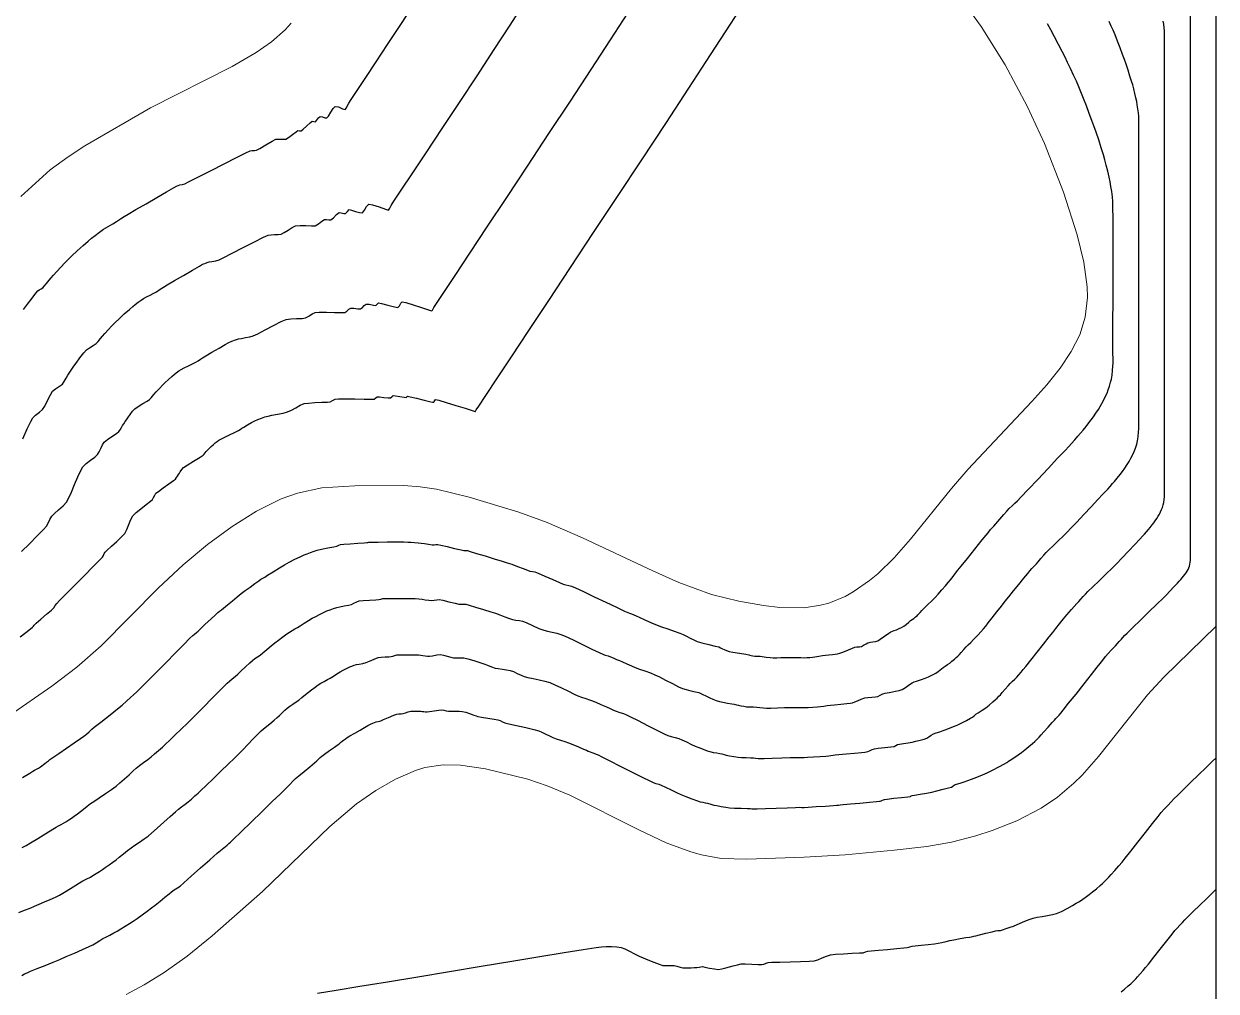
# Model space of a CAD drawing. Extents: x 27 to 849, y 0 to 853.
# Drawn here: x 757.8 to 848.9, y 573 to 647 of the extents above; entities that cross this region are included whole.
import ezdxf

# ---------------------------------------------------------------- set-up
doc = ezdxf.new("R2010")
doc.units = 0
doc.header["$LTSCALE"] = 2
for name, color, linetype in [('ARQ - PORTAS E ESQUADRIAS 1-50', 2, 'Continuous'), ('Curva 1 m', 5, 'Continuous'), ('Curva Mestra', 1, 'Continuous')]:
    doc.layers.add(name, color=color, linetype=linetype)

msp = doc.modelspace()

# ---------------------------------------------------------------- linework, layer by layer
at = {"extrusion": (-0.049704, 0.050571, 0.997483), "elevation": -45.882}
msp.add_lwpolyline([(-371.684, 250.552), (-374.359, -58.63), (-849.748, -54.517), (-847.073, 254.665)], close=True, dxfattribs=at)
at = {"layer": 'ARQ - PORTAS E ESQUADRIAS 1-50', "elevation": 45}
msp.add_lwpolyline([(848.941, 852.522), (26.505, 852.522), (26.505, 7.377), (848.941, 7.377)], close=True, dxfattribs=at)
at = {"layer": 'Curva 1 m', "linetype": 'Continuous', "lineweight": -3}
for points, elevation in [([(757.486, 600.111), (757.92, 600.442), (758.282, 600.719), (758.441, 600.842), (758.503, 600.923), (758.564, 601.004), (758.722, 601.142), (759.082, 601.453), (759.514, 601.826), (759.885, 602.151), (760.067, 602.317), (760.178, 602.49), (760.287, 602.665), (760.498, 602.884), (760.998, 603.388), (761.671, 604.065), (762.402, 604.799), (763.075, 605.477), (763.575, 605.983), (763.787, 606.204), (763.853, 606.325), (763.919, 606.471), (763.986, 606.591), (764.146, 606.743), (764.478, 607.037), (764.879, 607.396), (765.249, 607.744), (765.486, 608.004), (765.647, 608.307), (765.795, 608.688), (765.946, 609.066), (766.111, 609.364), (766.349, 609.602), (766.716, 609.904), (767.113, 610.213), (767.444, 610.468), (767.611, 610.609), (767.696, 610.755), (767.779, 610.934), (767.867, 611.079), (768.054, 611.228), (768.423, 611.496), (768.848, 611.798), (769.205, 612.051), (769.367, 612.171), (769.441, 612.283), (769.509, 612.4), (769.584, 612.512), (769.66, 612.623), (769.735, 612.732), (769.858, 612.903), (769.978, 613.043), (770.25, 613.225), (770.752, 613.537), (771.242, 613.838), (771.478, 613.986), (771.561, 614.081), (771.641, 614.181), (771.72, 614.269), (771.848, 614.408), (771.964, 614.53), (772.105, 614.662), (772.285, 614.824), (772.412, 614.935), (772.545, 615.04), (772.684, 615.136), (772.941, 615.268), (773.438, 615.513), (773.933, 615.757), (774.184, 615.883), (774.313, 615.965), (774.442, 616.049), (774.589, 616.14), (774.871, 616.31), (775.188, 616.496), (775.443, 616.631), (775.669, 616.727), (775.937, 616.826), (776.208, 616.918), (776.443, 616.99), (776.743, 617.053), (777.164, 617.128), (777.599, 617.212), (777.943, 617.302), (778.236, 617.439), (778.567, 617.628), (778.898, 617.812), (779.193, 617.935), (779.526, 617.984), (780.019, 618.017), (780.545, 618.039), (780.978, 618.057), (781.193, 618.074), (781.378, 618.183), (781.563, 618.288), (781.818, 618.297), (782.375, 618.297), (783.081, 618.293), (783.783, 618.287), (784.328, 618.285), (784.563, 618.29), (784.679, 618.372), (784.795, 618.453), (784.968, 618.445), (785.296, 618.413), (785.624, 618.383), (785.795, 618.376), (785.9, 618.469), (786.004, 618.56), (786.182, 618.543), (786.52, 618.492), (786.85, 618.438), (787.004, 618.415), (787.051, 618.466), (787.098, 618.516), (787.306, 618.467), (787.794, 618.346), (788.377, 618.203), (788.79, 618.105), (789.006, 618.057), (789.084, 618.043), (789.098, 618.042), (789.113, 618.052), (789.145, 618.095), (789.196, 618.184), (789.259, 618.264), (789.499, 618.201), (790.064, 618.03), (790.79, 617.806), (791.513, 617.581), (791.979, 617.435), (792.208, 617.365), (792.284, 617.342), (792.294, 617.339), (792.299, 617.343), (792.312, 617.365), (792.338, 617.412), (792.362, 617.458), (792.551, 617.743), (793.089, 618.553), (793.935, 619.826), (795.047, 621.503), (796.385, 623.52), (797.907, 625.818), (799.573, 628.335), (801.341, 631.01), (803.17, 633.781), (805.019, 636.587), (806.848, 639.368), (808.614, 642.062), (810.277, 644.607), (811.797, 646.943), (813.13, 649.009)], 41), ([(757.694, 615.234), (758.035, 615.997), (758.303, 616.577), (758.447, 616.855), (758.674, 617.062), (758.965, 617.273), (759.197, 617.477), (759.363, 617.755), (759.582, 618.188), (759.8, 618.618), (759.964, 618.887), (760.198, 619.075), (760.491, 619.263), (760.714, 619.433), (760.863, 619.64), (761.011, 619.896), (761.142, 620.12), (761.283, 620.335), (761.447, 620.578), (761.594, 620.789), (761.772, 621.037), (762.055, 621.426), (762.345, 621.812), (762.549, 622.05), (762.786, 622.213), (763.076, 622.376), (763.299, 622.522), (763.463, 622.698), (763.635, 622.916), (763.788, 623.105), (763.958, 623.295), (764.222, 623.586), (764.51, 623.898), (764.757, 624.153), (765.051, 624.431), (765.451, 624.797), (765.84, 625.144), (766.1, 625.369), (766.289, 625.519), (766.515, 625.691), (766.737, 625.853), (766.915, 625.973), (767.151, 626.097), (767.427, 626.226), (767.665, 626.346), (767.906, 626.496), (768.189, 626.683), (768.439, 626.845), (768.726, 627.015), (769.283, 627.342), (769.972, 627.744), (770.654, 628.141), (771.191, 628.45), (771.443, 628.591), (771.599, 628.656), (771.781, 628.72), (771.943, 628.771), (772.155, 628.813), (772.444, 628.865), (772.693, 628.927), (773.019, 629.086), (773.694, 629.433), (774.545, 629.875), (775.401, 630.317), (776.091, 630.666), (776.443, 630.826), (776.671, 630.856), (776.944, 630.858), (777.217, 630.862), (777.443, 630.896), (777.677, 631.016), (777.972, 631.213), (778.28, 631.411), (778.553, 631.537), (778.893, 631.564), (779.345, 631.545), (779.776, 631.522), (780.053, 631.538), (780.298, 631.686), (780.56, 631.899), (780.748, 632.026), (780.906, 632.022), (781.094, 631.988), (781.248, 631.988), (781.437, 632.14), (781.688, 632.39), (781.877, 632.54), (782.039, 632.529), (782.233, 632.479), (782.377, 632.467), (782.518, 632.621), (782.658, 632.771), (782.829, 632.737), (783.128, 632.639), (783.443, 632.548), (783.658, 632.534), (783.822, 632.722), (783.979, 633.015), (784.142, 633.199), (784.439, 633.146), (784.934, 632.977), (785.412, 632.803), (785.659, 632.736), (785.768, 632.891), (785.861, 633.092), (786.07, 633.408), (786.627, 634.249), (787.47, 635.52), (788.535, 637.126), (789.757, 638.973), (791.074, 640.966), (792.421, 643.01), (793.735, 645.01), (794.951, 646.871), (796.008, 648.499)], 43), ([(757.591, 606.624), (758.193, 607.223), (758.795, 607.823), (759.273, 608.306), (759.505, 608.555), (759.638, 608.798), (759.769, 609.089), (759.904, 609.33), (760.105, 609.527), (760.43, 609.805), (760.773, 610.111), (761.029, 610.39), (761.187, 610.684), (761.406, 611.174), (761.656, 611.76), (761.905, 612.344), (762.122, 612.826), (762.279, 613.11), (762.527, 613.352), (762.861, 613.608), (763.186, 613.848), (763.404, 614.043), (763.533, 614.252), (763.658, 614.516), (763.783, 614.778), (763.916, 614.983), (764.155, 615.184), (764.511, 615.432), (764.85, 615.66), (765.041, 615.802), (765.14, 615.94), (765.238, 616.111), (765.325, 616.26), (765.42, 616.403), (765.529, 616.565), (765.627, 616.706), (765.733, 616.86), (765.9, 617.1), (766.09, 617.353), (766.264, 617.547), (766.511, 617.724), (766.865, 617.937), (767.199, 618.133), (767.389, 618.254), (767.498, 618.371), (767.613, 618.516), (767.715, 618.643), (767.882, 618.829), (768.133, 619.104), (768.361, 619.341), (768.557, 619.527), (768.824, 619.771), (769.083, 620.002), (769.256, 620.152), (769.425, 620.286), (769.622, 620.434), (769.8, 620.555), (770.02, 620.67), (770.366, 620.839), (770.71, 621.006), (770.925, 621.114), (771.091, 621.217), (771.276, 621.341), (771.441, 621.447), (771.684, 621.593), (772.15, 621.868), (772.695, 622.188), (773.174, 622.464), (773.443, 622.611), (773.677, 622.708), (773.95, 622.805), (774.193, 622.88), (774.414, 622.927), (774.724, 622.981), (775.05, 623.043), (775.318, 623.114), (775.652, 623.274), (776.213, 623.573), (776.857, 623.918), (777.44, 624.218), (777.818, 624.38), (778.182, 624.432), (778.63, 624.448), (779.047, 624.456), (779.318, 624.485), (779.557, 624.612), (779.819, 624.791), (780.058, 624.912), (780.36, 624.93), (780.902, 624.925), (781.518, 624.911), (782.042, 624.902), (782.308, 624.914), (782.459, 625.009), (782.621, 625.148), (782.772, 625.239), (782.998, 625.232), (783.3, 625.186), (783.522, 625.182), (783.659, 625.288), (783.803, 625.447), (783.941, 625.55), (784.181, 625.535), (784.503, 625.47), (784.691, 625.441), (784.785, 625.543), (784.878, 625.644), (785.118, 625.589), (785.604, 625.456), (786.103, 625.328), (786.378, 625.288), (786.487, 625.413), (786.592, 625.609), (786.7, 625.731), (786.976, 625.672), (787.538, 625.499), (788.189, 625.285), (788.643, 625.136), (788.878, 625.062), (788.962, 625.039), (788.977, 625.038), (788.99, 625.047), (789.019, 625.087), (789.063, 625.175), (789.111, 625.275), (789.314, 625.581), (789.876, 626.428), (790.747, 627.74), (791.874, 629.44), (793.207, 631.451), (794.693, 633.696), (796.281, 636.1), (797.921, 638.585), (799.559, 641.074), (801.145, 643.491), (802.628, 645.76), (803.955, 647.803)], 42), ([(757.612, 574.209), (757.828, 574.327), (758.019, 574.426), (758.278, 574.533), (758.779, 574.734), (759.4, 574.983), (760.021, 575.233), (760.519, 575.439), (761.016, 575.652), (761.634, 575.921), (762.256, 576.195), (762.766, 576.424), (763.047, 576.556), (763.294, 576.702), (763.571, 576.878), (763.816, 577.029), (764.036, 577.147), (764.337, 577.302), (764.653, 577.467), (764.917, 577.611), (765.184, 577.769), (765.517, 577.973), (765.856, 578.186), (766.141, 578.371), (766.442, 578.58), (766.821, 578.85), (767.208, 579.133), (767.535, 579.377), (767.818, 579.599), (768.184, 579.893), (768.562, 580.2), (768.881, 580.458), (769.07, 580.607), (769.277, 580.75), (769.515, 580.908), (769.72, 581.053), (769.999, 581.294), (770.572, 581.799), (771.289, 582.434), (772, 583.064), (772.556, 583.557), (772.807, 583.778), (772.928, 583.872), (773.067, 583.977), (773.187, 584.07), (773.307, 584.171), (773.444, 584.291), (773.563, 584.399), (773.809, 584.635), (774.378, 585.186), (775.145, 585.929), (775.984, 586.741), (776.768, 587.502), (777.371, 588.087), (777.668, 588.376), (777.87, 588.581), (778.103, 588.822), (778.337, 589.061), (778.543, 589.261), (778.796, 589.481), (779.193, 589.815), (779.627, 590.176), (779.99, 590.478), (780.175, 590.634), (780.294, 590.747), (780.429, 590.878), (780.55, 590.988), (780.765, 591.142), (781.142, 591.403), (781.519, 591.662), (781.732, 591.812), (781.853, 591.91), (781.989, 592.026), (782.107, 592.123), (782.225, 592.212), (782.36, 592.312), (782.482, 592.396), (782.701, 592.525), (783.091, 592.747), (783.48, 592.968), (783.698, 593.094), (783.818, 593.17), (783.955, 593.257), (784.073, 593.329), (784.277, 593.435), (784.448, 593.516), (784.572, 593.563), (784.698, 593.605), (784.869, 593.639), (785.073, 593.684), (785.284, 593.773), (785.664, 593.943), (786.05, 594.113), (786.279, 594.203), (786.436, 594.221), (786.619, 594.225), (786.779, 594.238), (786.953, 594.289), (787.17, 594.364), (787.364, 594.415), (787.618, 594.426), (787.932, 594.422), (788.114, 594.416), (788.239, 594.407), (788.364, 594.396), (788.489, 594.376), (788.614, 594.36), (788.791, 594.389), (789.141, 594.45), (789.508, 594.51), (789.732, 594.536), (789.891, 594.506), (790.072, 594.454), (790.232, 594.417), (790.425, 594.412), (790.735, 594.415), (791.058, 594.415), (791.292, 594.401), (791.555, 594.336), (791.848, 594.24), (792.051, 594.17), (792.19, 594.119), (792.348, 594.058), (792.488, 594.011), (792.755, 593.967), (793.239, 593.895), (793.728, 593.821), (794.013, 593.769), (794.187, 593.7), (794.381, 593.608), (794.554, 593.535), (794.851, 593.462), (795.442, 593.326), (796.143, 593.165), (796.769, 593.017), (797.138, 592.917), (797.389, 592.811), (797.675, 592.669), (797.96, 592.525), (798.209, 592.411), (798.475, 592.315), (798.799, 592.21), (799.128, 592.105), (799.406, 592.008), (799.741, 591.874), (800.177, 591.691), (800.574, 591.522), (800.792, 591.428), (800.919, 591.372), (801.065, 591.306), (801.193, 591.252), (801.342, 591.198), (801.53, 591.132), (801.694, 591.07), (801.962, 590.937), (802.566, 590.633), (803.371, 590.227), (804.241, 589.787), (805.042, 589.382), (805.64, 589.082), (805.9, 588.956), (806.106, 588.903), (806.313, 588.851), (806.491, 588.77), (806.838, 588.603), (807.264, 588.398), (807.679, 588.201), (807.995, 588.058), (808.381, 587.903), (808.855, 587.722), (809.273, 587.568), (809.494, 587.491), (809.682, 587.457), (809.871, 587.425), (810.048, 587.377), (810.307, 587.302), (810.537, 587.242), (810.754, 587.197), (811.082, 587.135), (811.437, 587.074), (811.735, 587.033), (812.11, 587.011), (812.627, 586.994), (813.093, 586.983), (813.317, 586.977), (813.442, 586.962), (813.567, 586.947), (813.837, 586.956), (814.475, 586.978), (815.299, 587.007), (816.127, 587.037), (816.777, 587.06), (817.068, 587.069), (817.255, 587.067), (817.443, 587.065), (817.736, 587.082), (818.351, 587.121), (819.07, 587.167), (819.673, 587.206), (819.943, 587.224), (820.068, 587.243), (820.193, 587.262), (820.432, 587.284), (820.99, 587.334), (821.707, 587.399), (822.421, 587.463), (822.97, 587.512), (823.193, 587.532), (823.256, 587.549), (823.318, 587.567), (823.427, 587.614), (823.568, 587.669), (823.796, 587.699), (824.292, 587.757), (824.873, 587.824), (825.359, 587.88), (825.568, 587.906), (825.63, 587.94), (825.693, 587.974), (825.878, 588.005), (826.3, 588.075), (826.793, 588.161), (827.193, 588.236), (827.585, 588.327), (828.067, 588.445), (828.486, 588.554), (828.693, 588.613), (828.818, 588.699), (828.943, 588.785), (829.09, 588.836), (829.369, 588.924), (829.685, 589.023), (829.943, 589.109), (830.233, 589.219), (830.645, 589.38), (831.081, 589.557), (831.443, 589.714), (831.84, 589.91), (832.333, 590.167), (832.756, 590.392), (832.943, 590.494), (833.006, 590.546), (833.068, 590.598), (833.195, 590.681), (833.478, 590.866), (833.806, 591.085), (834.068, 591.269), (834.313, 591.464), (834.612, 591.714), (834.889, 591.951), (835.068, 592.108), (835.23, 592.262), (835.412, 592.442), (835.568, 592.602), (835.769, 592.829), (836.092, 593.198), (836.403, 593.555), (836.568, 593.743), (836.693, 593.866), (836.818, 593.989), (836.943, 594.128), (837.068, 594.275), (837.246, 594.498), (837.662, 595.024), (838.224, 595.733), (838.838, 596.509), (839.412, 597.234), (839.853, 597.791), (840.068, 598.062), (840.265, 598.31), (840.491, 598.592), (840.693, 598.836), (840.913, 599.079), (841.232, 599.423), (841.532, 599.744), (841.693, 599.917), (841.817, 600.061), (841.943, 600.205), (842.128, 600.387), (842.561, 600.808), (843.147, 601.379), (843.792, 602.007), (844.402, 602.601), (844.883, 603.071), (845.141, 603.326), (845.398, 603.593), (845.709, 603.922), (845.981, 604.212), (846.122, 604.365), (846.238, 604.493), (846.349, 604.62), (846.455, 604.749), (846.553, 604.875), (846.644, 605.004), (846.725, 605.13), (846.794, 605.256), (846.855, 605.385), (846.901, 605.518), (846.939, 605.654), (846.959, 605.819), (846.971, 605.954), (846.969, 606.038), (846.967, 606.121), (846.967, 606.499), (846.967, 607.571), (846.967, 609.257), (846.968, 611.474), (846.968, 614.14), (846.968, 617.174), (846.969, 620.495), (846.969, 624.02), (846.969, 627.669), (846.97, 631.359), (846.97, 635.009), (846.97, 638.537), (846.97, 641.862), (846.97, 644.901), (846.97, 647.574)], 36), ([(757.75, 625.128), (758.057, 625.542), (758.398, 625.995), (758.685, 626.371), (758.835, 626.554), (758.95, 626.633), (759.092, 626.712), (759.21, 626.789), (759.323, 626.915), (759.502, 627.131), (759.697, 627.371), (759.862, 627.567), (760.03, 627.756), (760.29, 628.044), (760.595, 628.377), (760.898, 628.702), (761.153, 628.964), (761.451, 629.248), (761.859, 629.623), (762.297, 630.019), (762.686, 630.364), (762.944, 630.586), (763.218, 630.799), (763.557, 631.052), (763.861, 631.273), (764.031, 631.391), (764.218, 631.485), (764.406, 631.577), (764.569, 631.681), (764.854, 631.867), (765.173, 632.075), (765.438, 632.243), (765.745, 632.425), (766.345, 632.775), (767.116, 633.224), (767.933, 633.699), (768.675, 634.129), (769.22, 634.444), (769.443, 634.571), (769.567, 634.619), (769.693, 634.661), (769.865, 634.693), (770.068, 634.739), (770.368, 634.888), (771.079, 635.25), (772.036, 635.739), (773.077, 636.271), (774.038, 636.76), (774.756, 637.122), (775.068, 637.272), (775.226, 637.288), (775.411, 637.288), (775.568, 637.306), (775.825, 637.449), (776.285, 637.729), (776.755, 638.012), (777.048, 638.161), (777.285, 638.171), (777.564, 638.147), (777.798, 638.162), (778.013, 638.286), (778.313, 638.504), (778.587, 638.714), (778.725, 638.813), (778.851, 638.802), (778.975, 638.794), (779.119, 638.913), (779.394, 639.162), (779.67, 639.411), (779.814, 639.53), (779.939, 639.511), (780.064, 639.493), (780.155, 639.597), (780.301, 639.781), (780.438, 639.898), (780.595, 639.874), (780.786, 639.801), (780.938, 639.78), (781.061, 639.927), (781.24, 640.217), (781.428, 640.51), (781.583, 640.666), (781.829, 640.621), (782.134, 640.488), (782.342, 640.435), (782.441, 640.549), (782.531, 640.741), (782.611, 640.909), (782.793, 641.187), (783.25, 641.876), (783.911, 642.874), (784.708, 644.078), (785.572, 645.386), (786.433, 646.695), (787.222, 647.901)], 44), ([(757.379, 579.025), (757.815, 579.198), (758.241, 579.368), (758.596, 579.513), (758.943, 579.659), (759.355, 579.834), (759.784, 580.02), (760.179, 580.198), (760.491, 580.351), (760.881, 580.575), (761.339, 580.861), (761.758, 581.128), (762.029, 581.296), (762.291, 581.437), (762.593, 581.592), (762.855, 581.733), (763.056, 581.852), (763.305, 582.004), (763.559, 582.164), (763.773, 582.303), (763.999, 582.46), (764.283, 582.662), (764.573, 582.874), (764.818, 583.057), (765.069, 583.256), (765.378, 583.509), (765.695, 583.766), (765.97, 583.98), (766.26, 584.182), (766.614, 584.417), (766.971, 584.657), (767.269, 584.872), (767.542, 585.102), (767.973, 585.48), (768.477, 585.93), (768.97, 586.371), (769.368, 586.726), (769.585, 586.916), (769.825, 587.103), (770.103, 587.313), (770.344, 587.5), (770.583, 587.702), (770.857, 587.942), (771.095, 588.156), (771.303, 588.354), (771.709, 588.745), (772.241, 589.259), (772.826, 589.826), (773.392, 590.376), (773.866, 590.837), (774.174, 591.14), (774.507, 591.475), (774.904, 591.881), (775.309, 592.296), (775.667, 592.659), (775.924, 592.909), (776.219, 593.166), (776.577, 593.464), (776.915, 593.742), (777.148, 593.939), (777.322, 594.102), (777.521, 594.296), (777.72, 594.488), (777.898, 594.645), (778.098, 594.793), (778.344, 594.96), (778.589, 595.125), (778.785, 595.263), (779.028, 595.461), (779.299, 595.692), (779.535, 595.886), (779.77, 596.065), (780.042, 596.264), (780.285, 596.432), (780.486, 596.553), (780.742, 596.698), (780.998, 596.841), (781.197, 596.955), (781.438, 597.107), (781.711, 597.283), (781.947, 597.427), (782.199, 597.559), (782.488, 597.703), (782.697, 597.8), (782.854, 597.862), (783.035, 597.928), (783.197, 597.979), (783.408, 598.023), (783.696, 598.076), (783.947, 598.135), (784.211, 598.25), (784.548, 598.41), (784.851, 598.525), (785.096, 598.558), (785.4, 598.574), (785.68, 598.583), (785.851, 598.594), (785.991, 598.635), (786.149, 598.69), (786.29, 598.727), (786.556, 598.736), (787.035, 598.736), (787.516, 598.733), (787.79, 598.728), (787.949, 598.719), (788.131, 598.705), (788.29, 598.69), (788.449, 598.664), (788.63, 598.633), (788.79, 598.617), (789.017, 598.654), (789.342, 598.719), (789.628, 598.749), (789.849, 598.712), (790.133, 598.637), (790.415, 598.559), (790.628, 598.512), (790.881, 598.505), (791.172, 598.512), (791.424, 598.5), (791.715, 598.425), (792.172, 598.286), (792.634, 598.139), (792.941, 598.038), (793.219, 597.934), (793.534, 597.813), (793.814, 597.72), (794.052, 597.678), (794.366, 597.638), (794.689, 597.594), (794.958, 597.538), (795.21, 597.443), (795.498, 597.309), (795.787, 597.173), (796.04, 597.07), (796.308, 597), (796.707, 596.914), (797.166, 596.817), (797.614, 596.712), (797.978, 596.607), (798.37, 596.443), (798.88, 596.202), (799.408, 595.941), (799.855, 595.719), (800.12, 595.594), (800.404, 595.494), (800.733, 595.389), (801.018, 595.292), (801.25, 595.2), (801.546, 595.076), (801.838, 594.951), (802.057, 594.857), (802.313, 594.744), (802.603, 594.614), (802.86, 594.504), (803.071, 594.426), (803.344, 594.332), (803.626, 594.232), (803.861, 594.14), (804.171, 593.989), (804.748, 593.697), (805.457, 593.335), (806.162, 592.976), (806.727, 592.692), (807.016, 592.555), (807.277, 592.482), (807.58, 592.415), (807.842, 592.344), (808.087, 592.237), (808.442, 592.065), (808.812, 591.885), (809.104, 591.75), (809.376, 591.638), (809.703, 591.51), (810.011, 591.396), (810.228, 591.325), (810.481, 591.273), (810.771, 591.229), (810.983, 591.193), (811.142, 591.151), (811.323, 591.098), (811.482, 591.056), (811.721, 591.007), (812.07, 590.944), (812.38, 590.899), (812.649, 590.884), (813.014, 590.873), (813.359, 590.865), (813.567, 590.857), (813.726, 590.838), (813.908, 590.813), (814.067, 590.797), (814.372, 590.805), (814.991, 590.827), (815.721, 590.854), (816.356, 590.878), (816.693, 590.889), (816.932, 590.887), (817.204, 590.881), (817.443, 590.881), (817.702, 590.894), (818.151, 590.921), (818.658, 590.953), (819.091, 590.983), (819.318, 591), (819.477, 591.022), (819.659, 591.052), (819.818, 591.076), (820.098, 591.102), (820.652, 591.151), (821.292, 591.208), (821.826, 591.255), (822.068, 591.279), (822.194, 591.31), (822.318, 591.348), (822.439, 591.4), (822.638, 591.487), (822.818, 591.552), (823.102, 591.592), (823.597, 591.647), (824.077, 591.699), (824.318, 591.729), (824.443, 591.797), (824.568, 591.866), (824.727, 591.897), (825.042, 591.949), (825.4, 592.009), (825.693, 592.063), (825.974, 592.125), (826.313, 592.204), (826.623, 592.283), (826.818, 592.346), (826.98, 592.448), (827.157, 592.584), (827.318, 592.69), (827.532, 592.768), (827.818, 592.854), (828.068, 592.933), (828.286, 593.015), (828.594, 593.136), (828.921, 593.269), (829.193, 593.387), (829.483, 593.528), (829.839, 593.712), (830.154, 593.879), (830.318, 593.971), (830.444, 594.074), (830.568, 594.18), (830.75, 594.301), (831.053, 594.5), (831.318, 594.683), (831.575, 594.889), (831.87, 595.139), (832.068, 595.312), (832.19, 595.428), (832.326, 595.562), (832.443, 595.683), (832.583, 595.841), (832.806, 596.098), (833.035, 596.362), (833.193, 596.538), (833.351, 596.696), (833.535, 596.872), (833.693, 597.03), (833.851, 597.204), (834.034, 597.415), (834.193, 597.602), (834.382, 597.838), (834.76, 598.316), (835.242, 598.926), (835.741, 599.557), (836.17, 600.099), (836.443, 600.442), (836.682, 600.741), (836.971, 601.103), (837.265, 601.469), (837.521, 601.785), (837.693, 601.991), (837.872, 602.19), (838.089, 602.423), (838.296, 602.642), (838.443, 602.802), (838.602, 602.986), (838.781, 603.197), (838.943, 603.378), (839.132, 603.565), (839.508, 603.93), (839.994, 604.4), (840.513, 604.904), (840.988, 605.367), (841.341, 605.719), (841.739, 606.13), (842.227, 606.646), (842.714, 607.164), (843.104, 607.581), (843.304, 607.797), (843.451, 607.959), (843.618, 608.146), (843.758, 608.307), (843.892, 608.47), (844.042, 608.657), (844.166, 608.818), (844.281, 608.979), (844.408, 609.165), (844.51, 609.326), (844.599, 609.486), (844.694, 609.672), (844.77, 609.837), (844.831, 610.006), (844.893, 610.202), (844.937, 610.376), (844.966, 610.577), (844.99, 610.814), (845.002, 610.976), (844.999, 611.142), (844.993, 611.309), (844.993, 611.671), (844.993, 612.67), (844.994, 614.222), (844.994, 616.24), (844.995, 618.641), (844.996, 621.34), (844.997, 624.252), (844.998, 627.292), (844.998, 630.376), (844.999, 633.418), (844.999, 636.335), (844.999, 639.041), (844.999, 641.451), (844.998, 643.481), (844.997, 645.046), (844.995, 646.062), (844.993, 646.442), (844.969, 646.682), (844.93, 646.954), (844.89, 647.192)], 37), ([(757.648, 584.006), (757.936, 584.146), (758.287, 584.351), (758.847, 584.695), (759.462, 585.078), (759.979, 585.401), (760.243, 585.564), (760.417, 585.657), (760.618, 585.761), (760.793, 585.855), (760.98, 585.966), (761.208, 586.107), (761.405, 586.235), (761.616, 586.382), (761.876, 586.57), (762.102, 586.738), (762.335, 586.924), (762.618, 587.155), (762.87, 587.353), (763.112, 587.52), (763.522, 587.795), (764.006, 588.12), (764.47, 588.438), (764.818, 588.691), (765.116, 588.939), (765.463, 589.246), (765.815, 589.566), (766.13, 589.851), (766.362, 590.053), (766.623, 590.259), (766.931, 590.492), (767.24, 590.725), (767.501, 590.93), (767.76, 591.148), (768.065, 591.412), (768.37, 591.68), (768.628, 591.914), (768.902, 592.173), (769.321, 592.576), (769.809, 593.049), (770.287, 593.516), (770.68, 593.903), (771.048, 594.272), (771.555, 594.786), (772.118, 595.359), (772.652, 595.902), (773.076, 596.331), (773.305, 596.557), (773.491, 596.719), (773.712, 596.901), (773.934, 597.084), (774.122, 597.243), (774.366, 597.472), (774.708, 597.799), (775.038, 598.113), (775.247, 598.303), (775.432, 598.438), (775.649, 598.584), (775.837, 598.715), (776.036, 598.878), (776.347, 599.14), (776.685, 599.423), (776.962, 599.649), (777.24, 599.858), (777.576, 600.106), (777.887, 600.329), (778.087, 600.468), (778.279, 600.582), (778.501, 600.706), (778.695, 600.817), (778.898, 600.945), (779.209, 601.145), (779.544, 601.358), (779.82, 601.524), (780.092, 601.669), (780.419, 601.834), (780.728, 601.984), (780.945, 602.083), (781.181, 602.177), (781.454, 602.276), (781.695, 602.352), (781.934, 602.406), (782.272, 602.471), (782.603, 602.536), (782.82, 602.586), (783.013, 602.668), (783.229, 602.772), (783.423, 602.846), (783.718, 602.878), (784.209, 602.909), (784.682, 602.935), (784.923, 602.951), (785.069, 602.996), (785.216, 603.039), (785.459, 603.044), (785.982, 603.047), (786.608, 603.047), (787.162, 603.044), (787.466, 603.041), (787.705, 603.027), (787.977, 603.006), (788.216, 602.983), (788.466, 602.945), (788.749, 602.898), (788.966, 602.875), (789.144, 602.899), (789.347, 602.942), (789.525, 602.962), (789.802, 602.907), (790.278, 602.789), (790.752, 602.669), (791.025, 602.607), (791.194, 602.602), (791.387, 602.607), (791.555, 602.599), (791.811, 602.53), (792.315, 602.379), (792.918, 602.194), (793.473, 602.021), (793.831, 601.906), (794.157, 601.789), (794.544, 601.642), (794.902, 601.508), (795.141, 601.429), (795.383, 601.387), (795.663, 601.353), (795.904, 601.308), (796.193, 601.19), (796.663, 600.977), (797.16, 600.754), (797.527, 600.605), (797.823, 600.526), (798.173, 600.452), (798.524, 600.378), (798.819, 600.296), (799.161, 600.147), (799.764, 599.864), (800.491, 599.516), (801.203, 599.173), (801.762, 598.904), (802.031, 598.777), (802.221, 598.71), (802.44, 598.641), (802.63, 598.576), (802.839, 598.492), (803.097, 598.383), (803.323, 598.286), (803.543, 598.188), (803.872, 598.04), (804.227, 597.883), (804.526, 597.756), (804.843, 597.64), (805.253, 597.498), (805.675, 597.349), (806.029, 597.211), (806.367, 597.047), (806.847, 596.8), (807.367, 596.528), (807.829, 596.293), (808.132, 596.154), (808.427, 596.066), (808.784, 595.983), (809.124, 595.906), (809.371, 595.838), (809.649, 595.717), (809.959, 595.563), (810.212, 595.442), (810.448, 595.344), (810.72, 595.238), (810.962, 595.158), (811.213, 595.107), (811.571, 595.046), (811.909, 594.993), (812.095, 594.961), (812.261, 594.915), (812.427, 594.869), (812.587, 594.837), (812.819, 594.795), (813.026, 594.765), (813.258, 594.754), (813.559, 594.748), (813.817, 594.737), (814.056, 594.709), (814.328, 594.671), (814.567, 594.648), (814.883, 594.653), (815.405, 594.674), (815.946, 594.696), (816.318, 594.709), (816.578, 594.707), (816.88, 594.701), (817.183, 594.696), (817.443, 594.696), (817.736, 594.709), (818.105, 594.731), (818.455, 594.755), (818.693, 594.776), (818.932, 594.81), (819.204, 594.854), (819.443, 594.89), (819.748, 594.918), (820.23, 594.959), (820.694, 594.999), (820.943, 595.025), (821.132, 595.071), (821.318, 595.128), (821.51, 595.211), (821.803, 595.339), (822.068, 595.435), (822.297, 595.471), (822.606, 595.502), (822.896, 595.528), (823.068, 595.553), (823.256, 595.655), (823.443, 595.758), (823.64, 595.799), (823.934, 595.845), (824.193, 595.89), (824.434, 595.939), (824.71, 596.001), (824.943, 596.078), (825.192, 596.235), (825.484, 596.452), (825.693, 596.594), (825.849, 596.653), (826.032, 596.707), (826.193, 596.756), (826.402, 596.836), (826.691, 596.951), (826.943, 597.059), (827.2, 597.184), (827.494, 597.336), (827.693, 597.449), (827.815, 597.544), (827.948, 597.661), (828.068, 597.761), (828.215, 597.861), (828.404, 597.984), (828.568, 598.097), (828.739, 598.234), (828.936, 598.401), (829.068, 598.516), (829.195, 598.638), (829.318, 598.763), (829.445, 598.909), (829.641, 599.136), (829.818, 599.334), (829.967, 599.482), (830.173, 599.681), (830.389, 599.89), (830.568, 600.07), (830.739, 600.258), (830.942, 600.489), (831.146, 600.726), (831.318, 600.93), (831.51, 601.168), (831.814, 601.552), (832.172, 602.007), (832.526, 602.456), (832.818, 602.823), (833.087, 603.159), (833.454, 603.616), (833.858, 604.118), (834.239, 604.59), (834.537, 604.958), (834.693, 605.146), (834.85, 605.32), (835.034, 605.515), (835.193, 605.687), (835.336, 605.852), (835.538, 606.091), (835.756, 606.343), (835.942, 606.551), (836.149, 606.758), (836.475, 607.074), (836.859, 607.443), (837.235, 607.808), (837.542, 608.112), (837.826, 608.407), (838.275, 608.88), (838.817, 609.453), (839.381, 610.051), (839.894, 610.597), (840.286, 611.015), (840.486, 611.229), (840.646, 611.405), (840.832, 611.612), (841.015, 611.819), (841.167, 611.995), (841.368, 612.238), (841.593, 612.518), (841.779, 612.76), (841.951, 613.002), (842.141, 613.282), (842.294, 613.523), (842.428, 613.763), (842.571, 614.042), (842.684, 614.289), (842.777, 614.542), (842.869, 614.837), (842.935, 615.098), (842.979, 615.399), (843.015, 615.754), (843.032, 615.998), (843.032, 616.157), (843.025, 616.338), (843.019, 616.497), (843.019, 616.859), (843.02, 617.821), (843.021, 619.283), (843.022, 621.146), (843.024, 623.311), (843.025, 625.677), (843.027, 628.145), (843.028, 630.616), (843.028, 632.99), (843.028, 635.168), (843.027, 637.049), (843.026, 638.534), (843.023, 639.524), (843.019, 639.919), (842.994, 640.18), (842.955, 640.483), (842.909, 640.785), (842.864, 641.043), (842.806, 641.319), (842.725, 641.661), (842.637, 642.009), (842.558, 642.305), (842.475, 642.586), (842.35, 642.988), (842.204, 643.443), (842.058, 643.888), (841.932, 644.256), (841.79, 644.643), (841.602, 645.135), (841.397, 645.659), (841.206, 646.138), (841.058, 646.498), (840.923, 646.809), (840.761, 647.168)], 38), ([(757.665, 589.343), (758.216, 589.684), (758.456, 589.831), (758.594, 589.904), (758.731, 589.977), (758.88, 590.066), (759.037, 590.167), (759.143, 590.241), (759.273, 590.334), (759.386, 590.418), (759.502, 590.512), (759.644, 590.627), (759.77, 590.726), (759.984, 590.874), (760.442, 591.186), (761.027, 591.584), (761.621, 591.99), (762.107, 592.325), (762.367, 592.51), (762.549, 592.663), (762.755, 592.848), (762.96, 593.035), (763.139, 593.191), (763.341, 593.348), (763.652, 593.584), (764.014, 593.858), (764.369, 594.13), (764.658, 594.359), (764.939, 594.595), (765.276, 594.887), (765.624, 595.192), (765.934, 595.467), (766.16, 595.672), (766.401, 595.898), (766.677, 596.165), (766.952, 596.434), (767.187, 596.666), (767.46, 596.941), (767.981, 597.468), (768.645, 598.141), (769.351, 598.856), (769.994, 599.508), (770.474, 599.992), (770.687, 600.205), (770.815, 600.315), (770.965, 600.438), (771.095, 600.548), (771.284, 600.725), (771.647, 601.069), (772.065, 601.465), (772.42, 601.8), (772.595, 601.961), (772.742, 602.065), (772.89, 602.167), (773.038, 602.29), (773.339, 602.543), (773.716, 602.859), (774.092, 603.171), (774.39, 603.412), (774.688, 603.637), (775.064, 603.913), (775.441, 604.185), (775.742, 604.4), (775.89, 604.504), (776.041, 604.592), (776.194, 604.678), (776.408, 604.815), (776.828, 605.086), (777.307, 605.388), (777.694, 605.621), (778.056, 605.814), (778.492, 606.034), (778.905, 606.235), (779.194, 606.367), (779.422, 606.459), (779.69, 606.559), (779.96, 606.653), (780.194, 606.726), (780.532, 606.803), (781.015, 606.901), (781.463, 606.989), (781.694, 607.038), (781.845, 607.105), (781.996, 607.168), (782.234, 607.19), (782.73, 607.225), (783.307, 607.262), (783.788, 607.293), (783.996, 607.307), (784.069, 607.33), (784.142, 607.351), (784.352, 607.353), (784.868, 607.355), (785.549, 607.357), (786.25, 607.358), (786.828, 607.357), (787.142, 607.353), (787.373, 607.341), (787.642, 607.322), (787.911, 607.3), (788.142, 607.277), (788.401, 607.242), (788.718, 607.193), (788.996, 607.15), (789.142, 607.132), (789.282, 607.155), (789.421, 607.176), (789.648, 607.126), (790.136, 607.01), (790.711, 606.871), (791.198, 606.754), (791.421, 606.702), (791.554, 606.7), (791.687, 606.698), (791.898, 606.637), (792.394, 606.489), (793.049, 606.291), (793.738, 606.081), (794.338, 605.896), (794.722, 605.773), (795.074, 605.649), (795.511, 605.489), (795.946, 605.327), (796.293, 605.199), (796.468, 605.138), (796.659, 605.108), (796.849, 605.077), (797.096, 604.974), (797.605, 604.751), (798.207, 604.486), (798.733, 604.256), (799.013, 604.14), (799.218, 604.088), (799.455, 604.039), (799.659, 603.985), (799.945, 603.856), (800.568, 603.564), (801.392, 603.173), (802.278, 602.752), (803.09, 602.365), (803.691, 602.079), (803.943, 601.961), (804.092, 601.91), (804.242, 601.86), (804.409, 601.792), (804.589, 601.715), (804.817, 601.612), (805.263, 601.412), (805.772, 601.187), (806.193, 601.009), (806.54, 600.878), (807.003, 600.713), (807.492, 600.541), (807.92, 600.388), (808.197, 600.281), (808.441, 600.162), (808.721, 600.011), (809.001, 599.864), (809.248, 599.753), (809.613, 599.647), (810.14, 599.517), (810.635, 599.4), (810.901, 599.332), (811.039, 599.271), (811.194, 599.194), (811.321, 599.134), (811.507, 599.058), (811.696, 598.992), (811.972, 598.94), (812.481, 598.852), (812.975, 598.768), (813.206, 598.729), (813.289, 598.706), (813.373, 598.683), (813.504, 598.658), (813.672, 598.631), (813.858, 598.624), (814.068, 598.617), (814.235, 598.596), (814.52, 598.558), (814.828, 598.519), (815.068, 598.498), (815.346, 598.501), (815.664, 598.517), (815.943, 598.528), (816.252, 598.526), (816.718, 598.52), (817.171, 598.513), (817.443, 598.512), (817.642, 598.52), (817.869, 598.534), (818.068, 598.552), (818.266, 598.58), (818.555, 598.625), (818.851, 598.672), (819.068, 598.703), (819.321, 598.726), (819.608, 598.748), (819.818, 598.771), (819.979, 598.808), (820.16, 598.859), (820.318, 598.909), (820.511, 598.987), (820.819, 599.118), (821.126, 599.246), (821.318, 599.318), (821.477, 599.339), (821.661, 599.352), (821.818, 599.377), (821.982, 599.459), (822.174, 599.574), (822.318, 599.651), (822.504, 599.688), (822.693, 599.716), (822.883, 599.756), (823.068, 599.81), (823.256, 599.932), (823.584, 600.161), (823.904, 600.387), (824.068, 600.499), (824.192, 600.541), (824.318, 600.58), (824.488, 600.646), (824.693, 600.731), (824.882, 600.822), (825.068, 600.926), (825.226, 601.052), (825.433, 601.229), (825.568, 601.343), (825.693, 601.427), (825.818, 601.511), (825.958, 601.626), (826.068, 601.72), (826.131, 601.782), (826.193, 601.844), (826.298, 601.966), (826.443, 602.129), (826.592, 602.275), (826.873, 602.546), (827.188, 602.854), (827.443, 603.111), (827.678, 603.37), (827.962, 603.693), (828.236, 604.012), (828.443, 604.257), (828.619, 604.474), (828.82, 604.729), (829.02, 604.985), (829.193, 605.204), (829.443, 605.515), (829.916, 606.102), (830.494, 606.819), (831.061, 607.521), (831.499, 608.064), (831.693, 608.301), (831.817, 608.437), (831.943, 608.572), (832.098, 608.752), (832.391, 609.094), (832.709, 609.463), (832.942, 609.724), (833.124, 609.908), (833.34, 610.116), (833.558, 610.324), (833.742, 610.505), (834.012, 610.788), (834.568, 611.374), (835.297, 612.145), (836.085, 612.979), (836.818, 613.756), (837.383, 614.357), (837.667, 614.66), (837.881, 614.896), (838.129, 615.172), (838.373, 615.448), (838.575, 615.682), (838.77, 615.917), (838.995, 616.193), (839.214, 616.47), (839.392, 616.703), (839.559, 616.936), (839.75, 617.211), (839.933, 617.487), (840.078, 617.72), (840.209, 617.951), (840.354, 618.225), (840.492, 618.501), (840.599, 618.741), (840.69, 618.985), (840.786, 619.274), (840.871, 619.566), (840.933, 619.819), (840.978, 620.106), (841.018, 620.463), (841.048, 620.799), (841.063, 621.019), (841.062, 621.231), (841.053, 621.473), (841.046, 621.685), (841.046, 622.045), (841.047, 622.933), (841.05, 624.217), (841.053, 625.768), (841.055, 627.457), (841.057, 629.152), (841.057, 630.723), (841.056, 632.041), (841.052, 632.976), (841.046, 633.396), (841.012, 633.744), (840.96, 634.148), (840.899, 634.55), (840.839, 634.895), (840.761, 635.262), (840.653, 635.718), (840.536, 636.183), (840.431, 636.577), (840.319, 636.952), (840.153, 637.487), (839.959, 638.095), (839.764, 638.688), (839.596, 639.179), (839.443, 639.596), (839.243, 640.122), (839.019, 640.701), (838.794, 641.273), (838.59, 641.782), (838.43, 642.168), (838.25, 642.583), (838.034, 643.061), (837.804, 643.558), (837.58, 644.033), (837.383, 644.439), (837.166, 644.871), (836.89, 645.407), (836.589, 645.981), (836.295, 646.527), (836.043, 646.979)], 39), ([(780.222, 572.849), (781.65, 573.085), (783.472, 573.386), (785.59, 573.737), (787.908, 574.12), (790.327, 574.519), (792.751, 574.919), (795.083, 575.303), (797.224, 575.655), (799.077, 575.958), (800.546, 576.195), (801.533, 576.352), (801.94, 576.411), (802.289, 576.424), (802.696, 576.422), (803.101, 576.398), (803.44, 576.344), (803.724, 576.242), (804.084, 576.073), (804.47, 575.875), (804.833, 575.689), (805.123, 575.552), (805.491, 575.399), (805.935, 575.221), (806.347, 575.068), (806.621, 574.985), (806.908, 574.97), (807.239, 574.982), (807.496, 574.978), (807.709, 574.925), (807.949, 574.847), (808.162, 574.795), (808.446, 574.789), (808.805, 574.803), (809.037, 574.816), (809.243, 574.832), (809.412, 574.849), (809.537, 574.87), (809.662, 574.886), (809.837, 574.852), (810.192, 574.779), (810.581, 574.708), (810.86, 574.677), (811.139, 574.715), (811.457, 574.792), (811.735, 574.865), (812.012, 574.944), (812.329, 575.037), (812.61, 575.097), (812.938, 575.096), (813.438, 575.071), (813.92, 575.045), (814.192, 575.04), (814.352, 575.087), (814.532, 575.158), (814.692, 575.207), (814.975, 575.22), (815.584, 575.235), (816.365, 575.252), (817.163, 575.273), (817.824, 575.299), (818.193, 575.329), (818.485, 575.42), (818.818, 575.558), (819.151, 575.698), (819.443, 575.791), (819.825, 575.834), (820.442, 575.873), (821.118, 575.906), (821.677, 575.933), (821.943, 575.95), (822.13, 576.01), (822.318, 576.071), (822.569, 576.097), (823.119, 576.146), (823.818, 576.207), (824.518, 576.267), (825.068, 576.316), (825.318, 576.341), (825.505, 576.392), (825.693, 576.445), (825.917, 576.473), (826.373, 576.525), (826.916, 576.586), (827.404, 576.643), (827.693, 576.681), (827.972, 576.742), (828.289, 576.822), (828.568, 576.887), (828.882, 576.945), (829.356, 577.028), (829.81, 577.106), (830.068, 577.15), (830.227, 577.178), (830.409, 577.211), (830.568, 577.242), (830.844, 577.311), (831.33, 577.435), (831.81, 577.557), (832.068, 577.619), (832.256, 577.639), (832.443, 577.662), (832.603, 577.708), (832.881, 577.796), (833.189, 577.898), (833.443, 577.986), (833.73, 578.103), (834.137, 578.278), (834.572, 578.458), (834.943, 578.591), (835.247, 578.662), (835.633, 578.729), (836.046, 578.797), (836.433, 578.871), (836.742, 578.954), (837.115, 579.115), (837.547, 579.338), (837.951, 579.564), (838.242, 579.733), (838.479, 579.88), (838.75, 580.058), (839.017, 580.242), (839.242, 580.405), (839.487, 580.599), (839.787, 580.849), (840.064, 581.086), (840.242, 581.243), (840.405, 581.397), (840.587, 581.577), (840.742, 581.738), (840.916, 581.93), (841.194, 582.243), (841.495, 582.588), (841.742, 582.878), (841.977, 583.17), (842.406, 583.713), (842.952, 584.405), (843.536, 585.147), (844.081, 585.838), (844.51, 586.378), (844.742, 586.665), (844.968, 586.92), (845.235, 587.212), (845.507, 587.5), (845.742, 587.746), (845.983, 587.985), (846.422, 588.414), (846.982, 588.961), (847.589, 589.552), (848.168, 590.115), (848.644, 590.577), (848.941, 590.866)], 34), ([(841.667, 572.954), (841.924, 573.16), (842.219, 573.41), (842.417, 573.583), (842.539, 573.698), (842.675, 573.833), (842.792, 573.954), (842.923, 574.098), (843.13, 574.332), (843.357, 574.592), (843.542, 574.809), (843.763, 575.085), (844.169, 575.599), (844.668, 576.233), (845.167, 576.865), (845.572, 577.377), (845.792, 577.649), (845.961, 577.84), (846.162, 578.059), (846.365, 578.275), (846.542, 578.459), (846.769, 578.684), (847.184, 579.091), (847.698, 579.592), (848.222, 580.101), (848.666, 580.533), (848.941, 580.8)], 33)]:
    msp.add_lwpolyline(points, dxfattribs=dict(at, elevation=elevation))
at = {"layer": 'Curva Mestra', "lineweight": 0}
for points, elevation in [([(756.669, 594.099), (759.917, 596.328), (761.815, 597.789), (763.693, 599.429), (768.068, 603.852), (769.943, 605.619), (771.818, 607.175), (773.693, 608.54), (775.568, 609.718), (777.443, 610.651), (778.693, 611.099), (780.568, 611.489), (783.068, 611.663), (786.818, 611.666), (788.068, 611.57), (789.318, 611.389), (791.818, 610.797), (795.612, 609.641), (797.794, 608.846), (800.499, 607.675), (805.854, 605.144), (807.86, 604.261), (810.364, 603.351), (812.43, 602.825), (814.318, 602.497), (815.568, 602.348), (817.443, 602.328), (818.693, 602.517), (819.318, 602.69), (820.568, 603.201), (821.193, 603.543), (822.443, 604.403), (823.068, 604.924), (824.318, 606.152), (825.568, 607.585), (828.693, 611.456), (829.942, 612.898), (834.849, 618.092), (835.984, 619.369), (837.005, 620.645), (837.863, 621.916), (838.514, 623.193), (838.931, 624.541), (839.093, 626.041), (839.072, 626.873), (838.813, 628.746), (838.303, 630.849), (837.259, 634.101), (835.803, 637.838), (834.494, 640.677), (832.818, 643.851), (830.972, 646.776), (829.697, 648.54)], 40), ([(757.549, 633.776), (759.788, 635.802), (761.147, 636.809), (762.437, 637.641), (767.443, 640.551), (773.693, 643.717), (775.543, 644.786), (776.702, 645.6), (777.75, 646.519), (778.219, 647.025)], 45), ([(765.603, 572.761), (766.979, 573.489), (768.509, 574.44), (770.251, 575.696), (772.171, 577.235), (776.03, 580.641), (781.162, 585.613), (783.202, 587.33), (784.679, 588.36), (786.199, 589.232), (787.706, 589.882), (788.438, 590.103), (789.835, 590.322), (791.161, 590.303), (793.067, 590), (796.297, 589.228), (797.794, 588.724), (799.526, 587.999), (804.783, 585.357), (806.886, 584.366), (808.76, 583.657), (809.591, 583.428), (811.089, 583.167), (813.066, 583.097), (817.443, 583.25), (820.568, 583.448), (824.318, 583.786), (826.818, 584.082), (828.693, 584.41), (830.568, 584.881), (831.818, 585.286), (833.693, 586.042), (835.568, 587.016), (836.818, 587.856), (838.068, 588.904), (838.693, 589.522), (839.943, 590.948), (843.693, 595.681), (844.943, 597.032), (848.941, 600.933)], 35)]:
    msp.add_lwpolyline(points, dxfattribs=dict(at, elevation=elevation)).dxf.unprotected_set("ltscale", 0)

doc.saveas('drawing.dxf')
